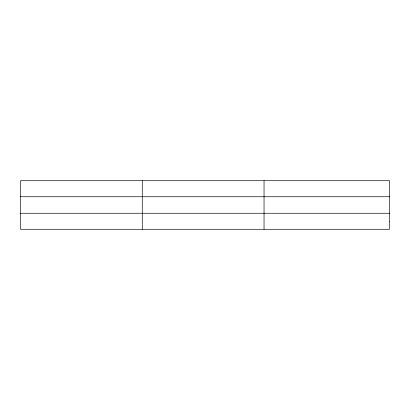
<?xml version="1.0" encoding="UTF-8"?>
<svg xmlns="http://www.w3.org/2000/svg" width="410" height="410" viewBox="0 0 410 410"><rect width="100%" height="100%" fill="white"/><g stroke="black" fill="none" stroke-linecap="round" stroke-linejoin="round"><path stroke-width="0.61" d="M142.27 229.292L142.27 180.707M264.04 229.292L264.04 180.707M20.5 196.738L389.5 196.738M20.5 213.261L389.5 213.261M389.5 221.277L389.5 229.292L20.5 229.292L20.5 180.707L389.5 180.707L389.5 221.277"/></g></svg>
